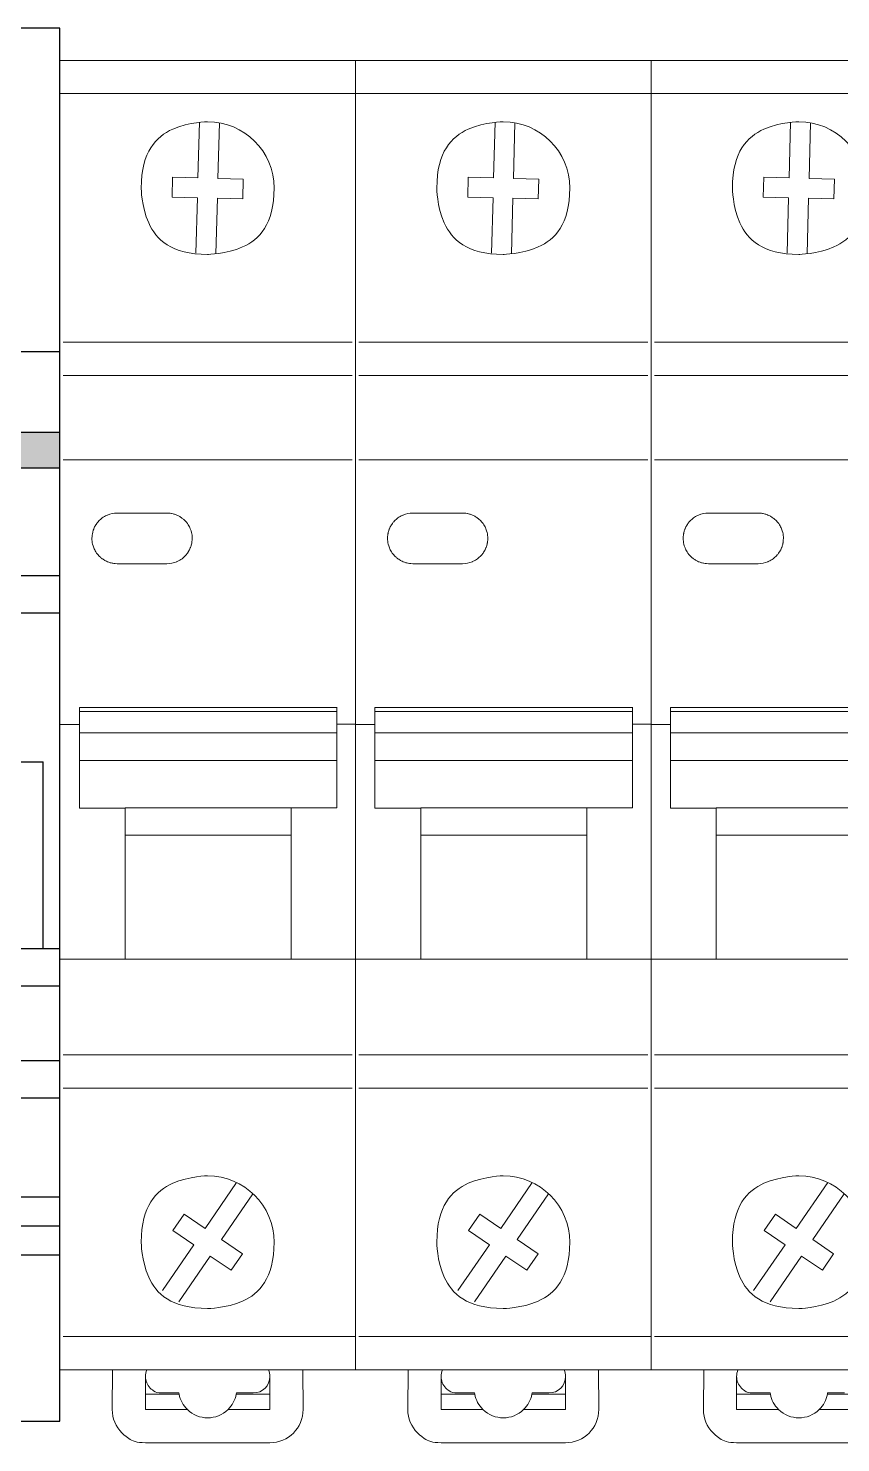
# Model space of a CAD drawing. Header units: inches. Extents: x 871 to 2432, y 654 to 1047.
# Drawn here: x 2334.2 to 2383.2, y 962.1 to 1047.4 of the extents above; entities that cross this region are included whole.
import ezdxf

# ---------------------------------------------------------------- set-up
doc = ezdxf.new("R2010")
doc.units = ezdxf.units.IN
doc.header["$MEASUREMENT"] = 0
doc.layers.add('dist', color=3, linetype='Continuous', lineweight=9)
doc.layers.add('Layer 1', color=7, linetype='Continuous')

# ---------------------------------------------------------------- blocks, each defined once
blk = doc.blocks.new('A$C44192F29')
at = {"lineweight": 25}
blk.add_hatch(color=2, dxfattribs=at).paths.add_polyline_path([(0, 59.635), (0, 57.48), (81, 57.48), (81, 59.635)])
at = {"color": 2, "lineweight": 25}
for p, q in [((0, 59.635), (81, 59.635)), ((0, 57.48), (81, 57.48))]:
    blk.add_line(p, q, dxfattribs=at)
at = {"layer": 'dist', "color": 0, "lineweight": 25}
for p, q in [((54, 64.5), (81, 64.5)), ((74.25, 51), (81, 51)), ((74.25, 48.75), (81, 48.75)), ((55, 39.75), (80, 39.75)), ((0, 28.5), (81, 28.5)), ((0, 26.25), (81, 26.25)), ((0, 21.75), (81, 21.75)), ((0, 19.5), (81, 19.5)), ((81, 13.5), (71.344, 13.5)), ((81, 11.75), (71.344, 11.75)), ((81, 10), (71.344, 10))]:
    blk.add_line(p, q, dxfattribs=at)
for points in [[(54, 19.5), (54, 0), (81, 0), (81, 84), (54, 84), (54, 59.635)], [(80, 28.5), (80, 39.75)]]:
    blk.add_lwpolyline(points, dxfattribs=at)
blk = doc.blocks.new('A$C02ED5359')
at = {"layer": 'Layer 1', "lineweight": 20}
for points in [[(17.815, 83.371), (17.815, 83.371), (0, 83.371), (0, 83.371)], [(0, 83.371), (0, 83.371), (0, 4.398), (0, 4.398)], [(17.815, 81.372), (17.815, 81.372), (0, 81.372), (0, 81.372)], [(8.412, 79.641), (8.412, 79.641), (8.323, 76.289), (8.323, 76.289)], [(9.523, 76.257), (9.523, 76.257), (9.613, 79.608), (9.613, 79.608)], [(6.795, 76.33), (6.795, 76.33), (6.763, 75.13), (6.763, 75.13)], [(6.795, 76.33), (6.795, 76.33), (8.323, 76.289), (8.323, 76.289)], [(9.523, 76.257), (9.523, 76.257), (11.051, 76.215), (11.051, 76.215)], [(11.02, 75.017), (11.02, 75.017), (11.051, 76.215), (11.051, 76.215)], [(6.763, 75.13), (6.763, 75.13), (8.291, 75.09), (8.291, 75.09)], [(8.291, 75.09), (8.291, 75.09), (8.202, 71.737), (8.202, 71.737)], [(9.402, 71.706), (9.402, 71.706), (9.492, 75.058), (9.492, 75.058)], [(9.492, 75.058), (9.492, 75.058), (11.02, 75.017), (11.02, 75.017)], [(0.2, 66.377), (0.2, 66.377), (17.614, 66.377), (17.614, 66.377)], [(0.2, 64.377), (0.2, 64.377), (17.614, 64.377), (17.614, 64.377)], [(0.2, 59.275), (0.2, 59.275), (17.614, 59.275), (17.614, 59.275)], [(6.456, 56.069), (6.456, 56.069), (3.453, 56.069), (3.453, 56.069)], [(3.453, 53.018), (3.453, 53.018), (6.456, 53.018), (6.456, 53.018)], [(1.176, 38.268), (1.176, 38.268), (1.176, 44.343), (1.176, 44.343)], [(52.26, 44.343), (52.26, 44.343), (1.176, 44.343), (1.176, 44.343)], [(52.26, 44.098), (52.26, 44.098), (1.176, 44.098), (1.176, 44.098)], [(0, 43.309), (0, 43.309), (1.176, 43.309), (1.176, 43.309)], [(1.176, 42.816), (1.176, 42.816), (52.26, 42.816), (52.26, 42.816)], [(1.176, 41.137), (1.176, 41.137), (52.26, 41.137), (52.26, 41.137)], [(3.928, 38.268), (3.928, 38.268), (1.176, 38.268), (1.176, 38.268)], [(52.411, 38.291), (52.411, 38.291), (3.928, 38.291), (3.928, 38.291)], [(3.928, 29.156), (3.928, 29.156), (3.928, 38.268), (3.928, 38.268)], [(3.928, 38.268), (3.928, 38.268), (3.928, 38.268), (3.928, 38.268)], [(3.928, 36.653), (3.928, 36.653), (13.937, 36.653), (13.937, 36.653)], [(3.928, 36.653), (3.928, 36.653), (13.937, 36.653), (13.937, 36.653)], [(0, 29.156), (0, 29.156), (17.815, 29.156), (17.815, 29.156)], [(0.2, 23.391), (0.2, 23.391), (17.614, 23.391), (17.614, 23.391)], [(0.2, 21.392), (0.2, 21.392), (17.614, 21.392), (17.614, 21.392)], [(10.647, 15.697), (10.647, 15.697), (8.751, 12.929), (8.751, 12.929)], [(10.647, 15.697), (10.647, 15.697), (10.647, 15.697), (10.647, 15.697)], [(9.742, 12.252), (9.742, 12.252), (11.639, 15.019), (11.639, 15.019)], [(7.49, 13.791), (7.49, 13.791), (6.812, 12.802), (6.812, 12.802)], [(7.49, 13.791), (7.49, 13.791), (7.49, 13.791), (7.49, 13.791)], [(7.49, 13.791), (7.49, 13.791), (8.751, 12.929), (8.751, 12.929)], [(6.812, 12.802), (6.812, 12.802), (8.073, 11.939), (8.073, 11.939)], [(9.742, 12.252), (9.742, 12.252), (11.003, 11.39), (11.003, 11.39)], [(8.073, 11.939), (8.073, 11.939), (6.176, 9.172), (6.176, 9.172)], [(7.167, 8.495), (7.167, 8.495), (9.064, 11.261), (9.064, 11.261)], [(8.073, 11.939), (8.073, 11.939), (8.073, 11.939), (8.073, 11.939)], [(9.064, 11.261), (9.064, 11.261), (9.064, 11.261), (9.064, 11.261)], [(9.064, 11.261), (9.064, 11.261), (10.325, 10.4), (10.325, 10.4)], [(10.325, 10.4), (10.325, 10.4), (11.003, 11.39), (11.003, 11.39)], [(11.003, 11.39), (11.003, 11.39), (11.003, 11.39), (11.003, 11.39)], [(17.815, 6.397), (17.815, 6.397), (0.2, 6.397), (0.2, 6.397)], [(17.815, 4.398), (17.815, 4.398), (0, 4.398), (0, 4.398)], [(3.153, 1.999), (3.153, 1.999), (3.174, 4.398), (3.174, 4.398)], [(3.174, 4.398), (3.174, 4.398), (3.174, 4.398), (3.174, 4.398)], [(5.237, 4.398), (5.183, 4.272), (5.154, 4.136), (5.154, 3.999)], [(5.154, 3.999), (5.154, 3.999), (5.154, 1.999), (5.154, 1.999)], [(5.154, 3.999), (5.154, 3.999), (5.154, 3.999), (5.154, 3.999)], [(5.154, 2.923), (5.154, 2.923), (7.187, 2.923), (7.187, 2.923)], [(7.174, 2.999), (7.174, 2.999), (6.155, 2.999), (6.155, 2.999)], [(7.174, 2.999), (7.174, 2.999), (7.174, 2.999), (7.174, 2.999)], [(7.174, 2.999), (7.174, 2.999), (7.187, 2.923), (7.187, 2.923)], [(7.187, 2.923), (7.253, 2.572), (7.426, 2.249), (7.682, 1.999)], [(7.187, 2.923), (7.187, 2.923), (7.187, 2.923), (7.187, 2.923)], [(10.133, 1.999), (10.389, 2.249), (10.561, 2.572), (10.628, 2.923)], [(10.628, 2.923), (10.628, 2.923), (10.641, 2.999), (10.641, 2.999)], [(10.628, 2.923), (10.628, 2.923), (12.66, 2.923), (12.66, 2.923)], [(11.659, 2.999), (11.659, 2.999), (10.641, 2.999), (10.641, 2.999)], [(5.154, 1.999), (5.154, 1.999), (7.682, 1.999), (7.682, 1.999)], [(7.682, 1.999), (7.682, 1.999), (7.682, 1.999), (7.682, 1.999)], [(7.682, 1.999), (8.363, 1.333), (9.452, 1.333), (10.133, 1.999)], [(10.133, 1.999), (10.133, 1.999), (12.66, 1.999), (12.66, 1.999)], [(12.66, 0), (12.66, 0), (5.154, 0), (5.154, 0)]]:
    blk.add_open_spline(points, degree=3, dxfattribs=at)
for points, knots in [([(12.911, 75.674), (12.911, 77.881), (11.118, 79.671), (8.907, 79.671), (8.907, 79.671), (6.696, 79.671), (4.904, 77.881), (4.904, 75.674), (4.904, 75.674), (4.904, 73.464), (6.696, 71.674), (8.907, 71.674), (8.907, 71.674), (11.118, 71.674), (12.911, 73.464), (12.911, 75.674), (12.911, 75.674), (12.911, 75.674), (12.911, 75.674), (12.911, 75.674)], [0, 0, 0, 0, 0.166667, 0.166667, 0.166667, 0.25, 0.333333, 0.333333, 0.333333, 0.416667, 0.5, 0.5, 0.5, 0.583333, 0.666667, 0.666667, 0.666667, 0.833333, 1, 1, 1, 1]), ([(0, 59.242), (0, 56.703), (0, 54.082), (0, 51.426), (0, 51.426), (0, 48.771), (0, 46.083), (0, 43.414)], [0, 0, 0, 0, 0.333333, 0.333333, 0.333333, 0.666667, 1, 1, 1, 1]), ([(3.453, 56.069), (3.25, 56.069), (3.051, 56.029), (2.865, 55.951), (2.865, 55.951), (2.68, 55.873), (2.514, 55.759), (2.373, 55.617), (2.373, 55.617), (2.303, 55.546), (2.241, 55.469), (2.187, 55.386), (2.187, 55.386), (2.133, 55.304), (2.086, 55.216), (2.049, 55.124), (2.049, 55.124), (2.011, 55.033), (1.983, 54.939), (1.964, 54.842), (1.964, 54.842), (1.945, 54.746), (1.935, 54.645), (1.935, 54.547), (1.935, 54.547), (1.935, 54.351), (1.973, 54.152), (2.047, 53.969), (2.047, 53.969), (2.121, 53.786), (2.233, 53.615), (2.372, 53.474), (2.372, 53.474), (2.442, 53.402), (2.52, 53.337), (2.603, 53.28), (2.603, 53.28), (2.685, 53.224), (2.772, 53.176), (2.865, 53.137), (2.865, 53.137), (2.958, 53.099), (3.055, 53.069), (3.154, 53.048), (3.154, 53.048), (3.252, 53.03), (3.352, 53.018), (3.453, 53.018)], [0, 0, 0, 0, 0.076923, 0.076923, 0.076923, 0.115385, 0.153846, 0.153846, 0.153846, 0.192308, 0.230769, 0.230769, 0.230769, 0.269231, 0.307692, 0.307692, 0.307692, 0.346154, 0.384615, 0.384615, 0.384615, 0.423077, 0.461538, 0.461538, 0.461538, 0.5, 0.538462, 0.538462, 0.538462, 0.576923, 0.615385, 0.615385, 0.615385, 0.653846, 0.692308, 0.692308, 0.692308, 0.730769, 0.769231, 0.769231, 0.769231, 0.807692, 0.846154, 0.846154, 0.846154, 0.923077, 1, 1, 1, 1]), ([(6.456, 53.018), (6.659, 53.018), (6.858, 53.059), (7.043, 53.137), (7.043, 53.137), (7.228, 53.216), (7.396, 53.33), (7.537, 53.474), (7.537, 53.474), (7.607, 53.546), (7.669, 53.623), (7.723, 53.705), (7.723, 53.705), (7.777, 53.788), (7.824, 53.877), (7.862, 53.97), (7.862, 53.97), (7.899, 54.062), (7.927, 54.156), (7.945, 54.253), (7.945, 54.253), (7.964, 54.349), (7.973, 54.45), (7.973, 54.548), (7.973, 54.548), (7.973, 54.745), (7.934, 54.943), (7.859, 55.125), (7.859, 55.125), (7.785, 55.307), (7.673, 55.476), (7.534, 55.617), (7.534, 55.617), (7.465, 55.688), (7.387, 55.753), (7.305, 55.809), (7.305, 55.809), (7.222, 55.865), (7.135, 55.912), (7.042, 55.951), (7.042, 55.951), (6.95, 55.99), (6.853, 56.02), (6.755, 56.04), (6.755, 56.04), (6.657, 56.06), (6.556, 56.069), (6.456, 56.069)], [0, 0, 0, 0, 0.076923, 0.076923, 0.076923, 0.115385, 0.153846, 0.153846, 0.153846, 0.192308, 0.230769, 0.230769, 0.230769, 0.269231, 0.307692, 0.307692, 0.307692, 0.346154, 0.384615, 0.384615, 0.384615, 0.423077, 0.461538, 0.461538, 0.461538, 0.5, 0.538462, 0.538462, 0.538462, 0.576923, 0.615385, 0.615385, 0.615385, 0.653846, 0.692308, 0.692308, 0.692308, 0.730769, 0.769231, 0.769231, 0.769231, 0.807692, 0.846154, 0.846154, 0.846154, 0.923077, 1, 1, 1, 1]), ([(12.911, 12.095), (12.911, 14.304), (11.118, 16.094), (8.907, 16.094), (8.907, 16.094), (6.696, 16.094), (4.904, 14.304), (4.904, 12.095), (4.904, 12.095), (4.904, 9.887), (6.696, 8.097), (8.907, 8.097), (8.907, 8.097), (11.118, 8.097), (12.911, 9.887), (12.911, 12.095), (12.911, 12.095), (12.911, 12.095), (12.911, 12.095), (12.911, 12.095)], [0, 0, 0, 0, 0.166667, 0.166667, 0.166667, 0.25, 0.333333, 0.333333, 0.333333, 0.416667, 0.5, 0.5, 0.5, 0.583333, 0.666667, 0.666667, 0.666667, 0.833333, 1, 1, 1, 1]), ([(5.154, 3.999), (5.154, 3.733), (5.26, 3.479), (5.447, 3.291), (5.447, 3.291), (5.635, 3.104), (5.89, 2.999), (6.155, 2.999)], [0, 0, 0, 0, 0.333333, 0.333333, 0.333333, 0.666667, 1, 1, 1, 1]), ([(3.153, 1.999), (3.153, 1.469), (3.363, 0.96), (3.739, 0.586), (3.739, 0.586), (4.114, 0.21), (4.623, 0), (5.154, 0)], [0, 0, 0, 0, 0.333333, 0.333333, 0.333333, 0.666667, 1, 1, 1, 1])]:
    blk.add_open_spline(points, degree=3, knots=knots, dxfattribs=at)

msp = doc.modelspace()

# ---------------------------------------------------------------- linework, layer by layer
at = {"lineweight": 15}
for points in [[(2353.965, 1045.453), (2353.965, 1045.453), (2336.15, 1045.453), (2336.15, 1045.453)], [(2336.15, 1045.453), (2336.15, 1045.453), (2336.15, 966.48), (2336.15, 966.48)], [(2353.965, 1045.453), (2353.965, 1045.453), (2353.965, 1045.453), (2353.965, 1045.453)], [(2353.965, 1045.453), (2353.965, 1045.453), (2353.965, 1000.373), (2353.965, 1000.373)], [(2371.78, 1045.453), (2371.78, 1045.453), (2353.965, 1045.453), (2353.965, 1045.453)], [(2353.965, 1045.453), (2353.965, 1045.453), (2353.965, 966.48), (2353.965, 966.48)], [(2371.78, 1045.453), (2371.78, 1045.453), (2371.78, 1045.453), (2371.78, 1045.453)], [(2371.78, 1045.453), (2371.78, 1045.453), (2371.78, 1000.373), (2371.78, 1000.373)], [(2353.965, 1043.454), (2353.965, 1043.454), (2336.15, 1043.454), (2336.15, 1043.454)], [(2353.965, 1043.454), (2353.965, 1043.454), (2353.965, 1043.454), (2353.965, 1043.454)], [(2371.78, 1043.454), (2371.78, 1043.454), (2353.965, 1043.454), (2353.965, 1043.454)], [(2371.78, 1043.454), (2371.78, 1043.454), (2371.78, 1043.454), (2371.78, 1043.454)], [(2344.562, 1041.723), (2344.562, 1041.723), (2344.473, 1038.371), (2344.473, 1038.371)], [(2345.674, 1038.338), (2345.674, 1038.338), (2345.763, 1041.69), (2345.763, 1041.69)], [(2362.377, 1041.723), (2362.377, 1041.723), (2362.288, 1038.371), (2362.288, 1038.371)], [(2363.489, 1038.338), (2363.489, 1038.338), (2363.578, 1041.69), (2363.578, 1041.69)], [(2342.946, 1038.412), (2342.946, 1038.412), (2342.913, 1037.212), (2342.913, 1037.212)], [(2342.946, 1038.412), (2342.946, 1038.412), (2344.473, 1038.371), (2344.473, 1038.371)], [(2345.674, 1038.338), (2345.674, 1038.338), (2347.202, 1038.297), (2347.202, 1038.297)], [(2347.17, 1037.099), (2347.17, 1037.099), (2347.202, 1038.297), (2347.202, 1038.297)], [(2360.761, 1038.412), (2360.761, 1038.412), (2360.728, 1037.212), (2360.728, 1037.212)], [(2360.761, 1038.412), (2360.761, 1038.412), (2362.288, 1038.371), (2362.288, 1038.371)], [(2363.489, 1038.338), (2363.489, 1038.338), (2365.017, 1038.297), (2365.017, 1038.297)], [(2364.985, 1037.099), (2364.985, 1037.099), (2365.017, 1038.297), (2365.017, 1038.297)], [(2342.913, 1037.212), (2342.913, 1037.212), (2344.441, 1037.172), (2344.441, 1037.172)], [(2344.441, 1037.172), (2344.441, 1037.172), (2344.352, 1033.819), (2344.352, 1033.819)], [(2345.552, 1033.788), (2345.552, 1033.788), (2345.642, 1037.14), (2345.642, 1037.14)], [(2345.642, 1037.14), (2345.642, 1037.14), (2347.17, 1037.099), (2347.17, 1037.099)], [(2360.728, 1037.212), (2360.728, 1037.212), (2362.256, 1037.172), (2362.256, 1037.172)], [(2362.256, 1037.172), (2362.256, 1037.172), (2362.167, 1033.819), (2362.167, 1033.819)], [(2363.367, 1033.788), (2363.367, 1033.788), (2363.457, 1037.14), (2363.457, 1037.14)], [(2363.457, 1037.14), (2363.457, 1037.14), (2364.985, 1037.099), (2364.985, 1037.099)], [(2336.35, 1028.459), (2336.35, 1028.459), (2353.765, 1028.459), (2353.765, 1028.459)], [(2354.165, 1028.459), (2354.165, 1028.459), (2371.58, 1028.459), (2371.58, 1028.459)], [(2336.35, 1026.459), (2336.35, 1026.459), (2353.765, 1026.459), (2353.765, 1026.459)], [(2354.165, 1026.459), (2354.165, 1026.459), (2371.58, 1026.459), (2371.58, 1026.459)], [(2336.35, 1021.357), (2336.35, 1021.357), (2353.765, 1021.357), (2353.765, 1021.357)], [(2354.165, 1021.357), (2354.165, 1021.357), (2371.58, 1021.357), (2371.58, 1021.357)], [(2342.606, 1018.151), (2342.606, 1018.151), (2339.603, 1018.151), (2339.603, 1018.151)], [(2360.421, 1018.151), (2360.421, 1018.151), (2357.418, 1018.151), (2357.418, 1018.151)], [(2339.603, 1015.1), (2339.603, 1015.1), (2342.606, 1015.1), (2342.606, 1015.1)], [(2357.418, 1015.1), (2357.418, 1015.1), (2360.421, 1015.1), (2360.421, 1015.1)], [(2337.326, 1000.35), (2337.326, 1000.35), (2337.326, 1006.425), (2337.326, 1006.425)], [(2352.84, 1006.425), (2352.84, 1006.425), (2337.326, 1006.425), (2337.326, 1006.425)], [(2352.84, 1006.18), (2352.84, 1006.18), (2337.326, 1006.18), (2337.326, 1006.18)], [(2352.84, 1006.451), (2352.84, 1006.451), (2352.84, 1000.377), (2352.84, 1000.377)], [(2352.84, 1006.451), (2352.84, 1006.451), (2352.84, 1006.451), (2352.84, 1006.451)], [(2352.84, 1006.428), (2352.84, 1006.428), (2352.84, 1006.428), (2352.84, 1006.428)], [(2352.84, 1006.183), (2352.84, 1006.183), (2352.84, 1006.183), (2352.84, 1006.183)], [(2355.141, 1000.35), (2355.141, 1000.35), (2355.141, 1006.425), (2355.141, 1006.425)], [(2370.655, 1006.425), (2370.655, 1006.425), (2355.141, 1006.425), (2355.141, 1006.425)], [(2370.655, 1006.18), (2370.655, 1006.18), (2355.141, 1006.18), (2355.141, 1006.18)], [(2370.655, 1006.451), (2370.655, 1006.451), (2370.655, 1000.377), (2370.655, 1000.377)], [(2370.655, 1006.451), (2370.655, 1006.451), (2370.655, 1006.451), (2370.655, 1006.451)], [(2370.655, 1006.428), (2370.655, 1006.428), (2370.655, 1006.428), (2370.655, 1006.428)], [(2370.655, 1006.183), (2370.655, 1006.183), (2370.655, 1006.183), (2370.655, 1006.183)], [(2336.15, 1005.391), (2336.15, 1005.391), (2337.326, 1005.391), (2337.326, 1005.391)], [(2352.84, 1005.417), (2352.84, 1005.417), (2353.965, 1005.417), (2353.965, 1005.417)], [(2353.965, 1005.417), (2353.965, 1005.417), (2353.965, 1005.417), (2353.965, 1005.417)], [(2353.965, 1005.391), (2353.965, 1005.391), (2355.141, 1005.391), (2355.141, 1005.391)], [(2370.655, 1005.417), (2370.655, 1005.417), (2371.78, 1005.417), (2371.78, 1005.417)], [(2371.78, 1005.417), (2371.78, 1005.417), (2371.78, 1005.417), (2371.78, 1005.417)], [(2337.326, 1004.898), (2337.326, 1004.898), (2352.84, 1004.898), (2352.84, 1004.898)], [(2355.141, 1004.898), (2355.141, 1004.898), (2370.655, 1004.898), (2370.655, 1004.898)], [(2337.326, 1003.219), (2337.326, 1003.219), (2352.84, 1003.219), (2352.84, 1003.219)], [(2355.141, 1003.219), (2355.141, 1003.219), (2370.655, 1003.219), (2370.655, 1003.219)], [(2340.079, 1000.35), (2340.079, 1000.35), (2337.326, 1000.35), (2337.326, 1000.35)], [(2352.84, 1000.373), (2352.84, 1000.373), (2340.079, 1000.373), (2340.079, 1000.373)], [(2340.079, 991.238), (2340.079, 991.238), (2340.079, 1000.35), (2340.079, 1000.35)], [(2340.079, 1000.35), (2340.079, 1000.35), (2340.079, 1000.35), (2340.079, 1000.35)], [(2350.087, 1000.35), (2350.087, 1000.35), (2350.087, 991.238), (2350.087, 991.238)], [(2350.087, 1000.35), (2350.087, 1000.35), (2350.087, 1000.35), (2350.087, 1000.35)], [(2352.84, 1000.377), (2352.84, 1000.377), (2352.84, 1000.377), (2352.84, 1000.377)], [(2353.965, 1000.373), (2353.965, 1000.373), (2353.965, 966.48), (2353.965, 966.48)], [(2357.894, 1000.35), (2357.894, 1000.35), (2355.141, 1000.35), (2355.141, 1000.35)], [(2370.655, 1000.373), (2370.655, 1000.373), (2357.894, 1000.373), (2357.894, 1000.373)], [(2357.894, 991.238), (2357.894, 991.238), (2357.894, 1000.35), (2357.894, 1000.35)], [(2357.894, 1000.35), (2357.894, 1000.35), (2357.894, 1000.35), (2357.894, 1000.35)], [(2367.902, 1000.35), (2367.902, 1000.35), (2367.902, 991.238), (2367.902, 991.238)], [(2367.902, 1000.35), (2367.902, 1000.35), (2367.902, 1000.35), (2367.902, 1000.35)], [(2370.655, 1000.377), (2370.655, 1000.377), (2370.655, 1000.377), (2370.655, 1000.377)], [(2371.78, 1000.373), (2371.78, 1000.373), (2371.78, 966.48), (2371.78, 966.48)], [(2340.079, 998.735), (2340.079, 998.735), (2350.087, 998.735), (2350.087, 998.735)], [(2340.079, 998.735), (2340.079, 998.735), (2350.087, 998.735), (2350.087, 998.735)], [(2350.087, 998.735), (2350.087, 998.735), (2350.087, 998.735), (2350.087, 998.735)], [(2357.894, 998.735), (2357.894, 998.735), (2367.902, 998.735), (2367.902, 998.735)], [(2357.894, 998.735), (2357.894, 998.735), (2367.902, 998.735), (2367.902, 998.735)], [(2367.902, 998.735), (2367.902, 998.735), (2367.902, 998.735), (2367.902, 998.735)], [(2336.15, 991.238), (2336.15, 991.238), (2353.965, 991.238), (2353.965, 991.238)], [(2350.762, 991.238), (2350.762, 991.238), (2353.765, 991.238), (2353.765, 991.238)], [(2353.965, 991.238), (2353.965, 991.238), (2353.965, 991.238), (2353.965, 991.238)], [(2353.965, 991.238), (2353.965, 991.238), (2371.78, 991.238), (2371.78, 991.238)], [(2368.577, 991.238), (2368.577, 991.238), (2371.58, 991.238), (2371.58, 991.238)], [(2371.78, 991.238), (2371.78, 991.238), (2371.78, 991.238), (2371.78, 991.238)], [(2336.35, 985.473), (2336.35, 985.473), (2353.765, 985.473), (2353.765, 985.473)], [(2353.765, 985.473), (2353.765, 985.473), (2353.765, 985.473), (2353.765, 985.473)], [(2354.165, 985.473), (2354.165, 985.473), (2371.58, 985.473), (2371.58, 985.473)], [(2371.58, 985.473), (2371.58, 985.473), (2371.58, 985.473), (2371.58, 985.473)], [(2336.35, 983.474), (2336.35, 983.474), (2353.765, 983.474), (2353.765, 983.474)], [(2353.765, 983.474), (2353.765, 983.474), (2353.765, 983.474), (2353.765, 983.474)], [(2354.165, 983.474), (2354.165, 983.474), (2371.58, 983.474), (2371.58, 983.474)], [(2371.58, 983.474), (2371.58, 983.474), (2371.58, 983.474), (2371.58, 983.474)], [(2346.798, 977.779), (2346.798, 977.779), (2344.901, 975.011), (2344.901, 975.011)], [(2346.798, 977.779), (2346.798, 977.779), (2346.798, 977.779), (2346.798, 977.779)], [(2364.613, 977.779), (2364.613, 977.779), (2362.716, 975.011), (2362.716, 975.011)], [(2364.613, 977.779), (2364.613, 977.779), (2364.613, 977.779), (2364.613, 977.779)], [(2345.892, 974.333), (2345.892, 974.333), (2347.789, 977.101), (2347.789, 977.101)], [(2347.789, 977.101), (2347.789, 977.101), (2347.789, 977.101), (2347.789, 977.101)], [(2363.707, 974.333), (2363.707, 974.333), (2365.604, 977.101), (2365.604, 977.101)], [(2365.604, 977.101), (2365.604, 977.101), (2365.604, 977.101), (2365.604, 977.101)], [(2343.64, 975.873), (2343.64, 975.873), (2342.962, 974.884), (2342.962, 974.884)], [(2343.64, 975.873), (2343.64, 975.873), (2343.64, 975.873), (2343.64, 975.873)], [(2343.64, 975.873), (2343.64, 975.873), (2344.901, 975.011), (2344.901, 975.011)], [(2361.455, 975.873), (2361.455, 975.873), (2360.777, 974.884), (2360.777, 974.884)], [(2361.455, 975.873), (2361.455, 975.873), (2361.455, 975.873), (2361.455, 975.873)], [(2361.455, 975.873), (2361.455, 975.873), (2362.716, 975.011), (2362.716, 975.011)], [(2342.962, 974.884), (2342.962, 974.884), (2344.224, 974.021), (2344.224, 974.021)], [(2345.892, 974.333), (2345.892, 974.333), (2347.154, 973.472), (2347.154, 973.472)], [(2360.777, 974.884), (2360.777, 974.884), (2362.039, 974.021), (2362.039, 974.021)], [(2363.707, 974.333), (2363.707, 974.333), (2364.969, 973.472), (2364.969, 973.472)], [(2344.224, 974.021), (2344.224, 974.021), (2342.326, 971.254), (2342.326, 971.254)], [(2344.224, 974.021), (2344.224, 974.021), (2344.224, 974.021), (2344.224, 974.021)], [(2346.475, 972.482), (2346.475, 972.482), (2347.154, 973.472), (2347.154, 973.472)], [(2347.154, 973.472), (2347.154, 973.472), (2347.154, 973.472), (2347.154, 973.472)], [(2362.039, 974.021), (2362.039, 974.021), (2360.141, 971.254), (2360.141, 971.254)], [(2362.039, 974.021), (2362.039, 974.021), (2362.039, 974.021), (2362.039, 974.021)], [(2364.29, 972.482), (2364.29, 972.482), (2364.969, 973.472), (2364.969, 973.472)], [(2364.969, 973.472), (2364.969, 973.472), (2364.969, 973.472), (2364.969, 973.472)], [(2343.317, 970.577), (2343.317, 970.577), (2345.214, 973.343), (2345.214, 973.343)], [(2345.214, 973.343), (2345.214, 973.343), (2345.214, 973.343), (2345.214, 973.343)], [(2345.214, 973.343), (2345.214, 973.343), (2346.475, 972.482), (2346.475, 972.482)], [(2361.132, 970.577), (2361.132, 970.577), (2363.029, 973.343), (2363.029, 973.343)], [(2363.029, 973.343), (2363.029, 973.343), (2363.029, 973.343), (2363.029, 973.343)], [(2363.029, 973.343), (2363.029, 973.343), (2364.29, 972.482), (2364.29, 972.482)], [(2353.965, 968.479), (2353.965, 968.479), (2336.35, 968.479), (2336.35, 968.479)], [(2371.78, 968.479), (2371.78, 968.479), (2354.165, 968.479), (2354.165, 968.479)], [(2353.965, 966.48), (2353.965, 966.48), (2336.15, 966.48), (2336.15, 966.48)], [(2339.303, 964.081), (2339.303, 964.081), (2339.324, 966.48), (2339.324, 966.48)], [(2339.324, 966.48), (2339.324, 966.48), (2339.324, 966.48), (2339.324, 966.48)], [(2341.387, 966.48), (2341.333, 966.354), (2341.305, 966.218), (2341.305, 966.081)], [(2341.305, 966.081), (2341.305, 966.081), (2341.305, 964.081), (2341.305, 964.081)], [(2341.305, 966.081), (2341.305, 966.081), (2341.305, 966.081), (2341.305, 966.081)], [(2347.809, 965.081), (2348.363, 965.081), (2348.811, 965.528), (2348.811, 966.081)], [(2348.811, 966.081), (2348.811, 966.218), (2348.782, 966.354), (2348.727, 966.48)], [(2348.811, 964.081), (2348.811, 964.081), (2348.811, 966.081), (2348.811, 966.081)], [(2348.811, 966.081), (2348.811, 966.081), (2348.811, 966.081), (2348.811, 966.081)], [(2350.791, 966.48), (2350.791, 966.48), (2350.812, 964.081), (2350.812, 964.081)], [(2371.78, 966.48), (2371.78, 966.48), (2353.965, 966.48), (2353.965, 966.48)], [(2357.118, 964.081), (2357.118, 964.081), (2357.139, 966.48), (2357.139, 966.48)], [(2357.139, 966.48), (2357.139, 966.48), (2357.139, 966.48), (2357.139, 966.48)], [(2359.202, 966.48), (2359.148, 966.354), (2359.12, 966.218), (2359.12, 966.081)], [(2359.12, 966.081), (2359.12, 966.081), (2359.12, 964.081), (2359.12, 964.081)], [(2359.12, 966.081), (2359.12, 966.081), (2359.12, 966.081), (2359.12, 966.081)], [(2365.624, 965.081), (2366.178, 965.081), (2366.626, 965.528), (2366.626, 966.081)], [(2366.626, 966.081), (2366.626, 966.218), (2366.597, 966.354), (2366.542, 966.48)], [(2366.626, 964.081), (2366.626, 964.081), (2366.626, 966.081), (2366.626, 966.081)], [(2366.626, 966.081), (2366.626, 966.081), (2366.626, 966.081), (2366.626, 966.081)], [(2368.606, 966.48), (2368.606, 966.48), (2368.627, 964.081), (2368.627, 964.081)], [(2341.305, 965.005), (2341.305, 965.005), (2343.337, 965.005), (2343.337, 965.005)], [(2343.324, 965.081), (2343.324, 965.081), (2342.305, 965.081), (2342.305, 965.081)], [(2343.324, 965.081), (2343.324, 965.081), (2343.324, 965.081), (2343.324, 965.081)], [(2343.324, 965.081), (2343.324, 965.081), (2343.337, 965.005), (2343.337, 965.005)], [(2343.337, 965.005), (2343.404, 964.654), (2343.576, 964.331), (2343.832, 964.081)], [(2343.337, 965.005), (2343.337, 965.005), (2343.337, 965.005), (2343.337, 965.005)], [(2346.283, 964.081), (2346.539, 964.331), (2346.712, 964.654), (2346.778, 965.005)], [(2346.778, 965.005), (2346.778, 965.005), (2346.791, 965.081), (2346.791, 965.081)], [(2346.778, 965.005), (2346.778, 965.005), (2348.811, 965.005), (2348.811, 965.005)], [(2347.809, 965.081), (2347.809, 965.081), (2346.791, 965.081), (2346.791, 965.081)], [(2347.809, 965.081), (2347.809, 965.081), (2347.809, 965.081), (2347.809, 965.081)], [(2348.811, 965.005), (2348.811, 965.005), (2348.811, 965.005), (2348.811, 965.005)], [(2359.12, 965.005), (2359.12, 965.005), (2361.152, 965.005), (2361.152, 965.005)], [(2361.139, 965.081), (2361.139, 965.081), (2360.12, 965.081), (2360.12, 965.081)], [(2361.139, 965.081), (2361.139, 965.081), (2361.139, 965.081), (2361.139, 965.081)], [(2361.139, 965.081), (2361.139, 965.081), (2361.152, 965.005), (2361.152, 965.005)], [(2361.152, 965.005), (2361.219, 964.654), (2361.391, 964.331), (2361.647, 964.081)], [(2361.152, 965.005), (2361.152, 965.005), (2361.152, 965.005), (2361.152, 965.005)], [(2364.098, 964.081), (2364.354, 964.331), (2364.527, 964.654), (2364.593, 965.005)], [(2364.593, 965.005), (2364.593, 965.005), (2364.606, 965.081), (2364.606, 965.081)], [(2364.593, 965.005), (2364.593, 965.005), (2366.626, 965.005), (2366.626, 965.005)], [(2365.624, 965.081), (2365.624, 965.081), (2364.606, 965.081), (2364.606, 965.081)], [(2365.624, 965.081), (2365.624, 965.081), (2365.624, 965.081), (2365.624, 965.081)], [(2366.626, 965.005), (2366.626, 965.005), (2366.626, 965.005), (2366.626, 965.005)], [(2341.305, 964.081), (2341.305, 964.081), (2343.832, 964.081), (2343.832, 964.081)], [(2343.832, 964.081), (2343.832, 964.081), (2343.832, 964.081), (2343.832, 964.081)], [(2343.832, 964.081), (2344.513, 963.415), (2345.602, 963.415), (2346.283, 964.081)], [(2346.283, 964.081), (2346.283, 964.081), (2348.811, 964.081), (2348.811, 964.081)], [(2348.811, 962.082), (2349.916, 962.082), (2350.812, 962.977), (2350.812, 964.081)], [(2348.811, 964.081), (2348.811, 964.081), (2348.811, 964.081), (2348.811, 964.081)], [(2359.12, 964.081), (2359.12, 964.081), (2361.647, 964.081), (2361.647, 964.081)], [(2361.647, 964.081), (2361.647, 964.081), (2361.647, 964.081), (2361.647, 964.081)], [(2361.647, 964.081), (2362.328, 963.415), (2363.417, 963.415), (2364.098, 964.081)], [(2364.098, 964.081), (2364.098, 964.081), (2366.626, 964.081), (2366.626, 964.081)], [(2366.626, 962.082), (2367.731, 962.082), (2368.627, 962.977), (2368.627, 964.081)], [(2366.626, 964.081), (2366.626, 964.081), (2366.626, 964.081), (2366.626, 964.081)], [(2348.811, 962.082), (2348.811, 962.082), (2341.305, 962.082), (2341.305, 962.082)], [(2348.811, 962.082), (2348.811, 962.082), (2348.811, 962.082), (2348.811, 962.082)], [(2366.626, 962.082), (2366.626, 962.082), (2359.12, 962.082), (2359.12, 962.082)], [(2366.626, 962.082), (2366.626, 962.082), (2366.626, 962.082), (2366.626, 962.082)]]:
    msp.add_open_spline(points, degree=3, dxfattribs=at)
for points, knots in [([(2349.061, 1037.756), (2349.061, 1039.963), (2347.268, 1041.753), (2345.057, 1041.753), (2345.057, 1041.753), (2342.846, 1041.753), (2341.054, 1039.963), (2341.054, 1037.756), (2341.054, 1037.756), (2341.054, 1035.546), (2342.846, 1033.756), (2345.057, 1033.756), (2345.057, 1033.756), (2347.268, 1033.756), (2349.061, 1035.546), (2349.061, 1037.756), (2349.061, 1037.756), (2349.061, 1037.756), (2349.061, 1037.756), (2349.061, 1037.756)], [0, 0, 0, 0, 0.166667, 0.166667, 0.166667, 0.25, 0.333333, 0.333333, 0.333333, 0.416667, 0.5, 0.5, 0.5, 0.583333, 0.666667, 0.666667, 0.666667, 0.833333, 1, 1, 1, 1]), ([(2366.876, 1037.756), (2366.876, 1039.963), (2365.083, 1041.753), (2362.872, 1041.753), (2362.872, 1041.753), (2360.661, 1041.753), (2358.869, 1039.963), (2358.869, 1037.756), (2358.869, 1037.756), (2358.869, 1035.546), (2360.661, 1033.756), (2362.872, 1033.756), (2362.872, 1033.756), (2365.083, 1033.756), (2366.876, 1035.546), (2366.876, 1037.756), (2366.876, 1037.756), (2366.876, 1037.756), (2366.876, 1037.756), (2366.876, 1037.756)], [0, 0, 0, 0, 0.166667, 0.166667, 0.166667, 0.25, 0.333333, 0.333333, 0.333333, 0.416667, 0.5, 0.5, 0.5, 0.583333, 0.666667, 0.666667, 0.666667, 0.833333, 1, 1, 1, 1]), ([(2336.15, 1021.324), (2336.15, 1018.785), (2336.15, 1016.164), (2336.15, 1013.508), (2336.15, 1013.508), (2336.15, 1010.853), (2336.15, 1008.165), (2336.15, 1005.496)], [0, 0, 0, 0, 0.333333, 0.333333, 0.333333, 0.666667, 1, 1, 1, 1]), ([(2353.965, 1021.324), (2353.965, 1018.785), (2353.965, 1016.164), (2353.965, 1013.508), (2353.965, 1013.508), (2353.965, 1010.853), (2353.965, 1008.165), (2353.965, 1005.496)], [0, 0, 0, 0, 0.333333, 0.333333, 0.333333, 0.666667, 1, 1, 1, 1]), ([(2339.603, 1018.151), (2339.401, 1018.151), (2339.201, 1018.111), (2339.016, 1018.033), (2339.016, 1018.033), (2338.83, 1017.955), (2338.664, 1017.841), (2338.524, 1017.698), (2338.524, 1017.698), (2338.453, 1017.627), (2338.391, 1017.55), (2338.337, 1017.468), (2338.337, 1017.468), (2338.283, 1017.386), (2338.236, 1017.298), (2338.199, 1017.206), (2338.199, 1017.206), (2338.161, 1017.115), (2338.133, 1017.021), (2338.114, 1016.924), (2338.114, 1016.924), (2338.095, 1016.828), (2338.085, 1016.727), (2338.085, 1016.629), (2338.085, 1016.629), (2338.085, 1016.432), (2338.123, 1016.234), (2338.197, 1016.051), (2338.197, 1016.051), (2338.271, 1015.868), (2338.383, 1015.697), (2338.522, 1015.555), (2338.522, 1015.555), (2338.592, 1015.484), (2338.67, 1015.419), (2338.753, 1015.362), (2338.753, 1015.362), (2338.835, 1015.306), (2338.923, 1015.258), (2339.016, 1015.219), (2339.016, 1015.219), (2339.108, 1015.181), (2339.206, 1015.151), (2339.304, 1015.13), (2339.304, 1015.13), (2339.402, 1015.112), (2339.502, 1015.1), (2339.603, 1015.1)], [0, 0, 0, 0, 0.076923, 0.076923, 0.076923, 0.115385, 0.153846, 0.153846, 0.153846, 0.192308, 0.230769, 0.230769, 0.230769, 0.269231, 0.307692, 0.307692, 0.307692, 0.346154, 0.384615, 0.384615, 0.384615, 0.423077, 0.461538, 0.461538, 0.461538, 0.5, 0.538462, 0.538462, 0.538462, 0.576923, 0.615385, 0.615385, 0.615385, 0.653846, 0.692308, 0.692308, 0.692308, 0.730769, 0.769231, 0.769231, 0.769231, 0.807692, 0.846154, 0.846154, 0.846154, 0.923077, 1, 1, 1, 1]), ([(2342.606, 1015.1), (2342.809, 1015.1), (2343.008, 1015.141), (2343.193, 1015.219), (2343.193, 1015.219), (2343.379, 1015.298), (2343.546, 1015.412), (2343.687, 1015.555), (2343.687, 1015.555), (2343.757, 1015.628), (2343.819, 1015.705), (2343.873, 1015.787), (2343.873, 1015.787), (2343.928, 1015.87), (2343.974, 1015.959), (2344.012, 1016.052), (2344.012, 1016.052), (2344.049, 1016.144), (2344.077, 1016.238), (2344.096, 1016.335), (2344.096, 1016.335), (2344.115, 1016.431), (2344.123, 1016.532), (2344.123, 1016.63), (2344.123, 1016.63), (2344.123, 1016.827), (2344.084, 1017.025), (2344.009, 1017.206), (2344.009, 1017.206), (2343.935, 1017.389), (2343.823, 1017.558), (2343.685, 1017.699), (2343.685, 1017.699), (2343.615, 1017.77), (2343.537, 1017.835), (2343.455, 1017.891), (2343.455, 1017.891), (2343.372, 1017.947), (2343.285, 1017.994), (2343.193, 1018.033), (2343.193, 1018.033), (2343.1, 1018.072), (2343.003, 1018.102), (2342.905, 1018.122), (2342.905, 1018.122), (2342.807, 1018.142), (2342.706, 1018.151), (2342.606, 1018.151)], [0, 0, 0, 0, 0.076923, 0.076923, 0.076923, 0.115385, 0.153846, 0.153846, 0.153846, 0.192308, 0.230769, 0.230769, 0.230769, 0.269231, 0.307692, 0.307692, 0.307692, 0.346154, 0.384615, 0.384615, 0.384615, 0.423077, 0.461538, 0.461538, 0.461538, 0.5, 0.538462, 0.538462, 0.538462, 0.576923, 0.615385, 0.615385, 0.615385, 0.653846, 0.692308, 0.692308, 0.692308, 0.730769, 0.769231, 0.769231, 0.769231, 0.807692, 0.846154, 0.846154, 0.846154, 0.923077, 1, 1, 1, 1]), ([(2357.418, 1018.151), (2357.216, 1018.151), (2357.016, 1018.111), (2356.831, 1018.033), (2356.831, 1018.033), (2356.645, 1017.955), (2356.479, 1017.841), (2356.339, 1017.698), (2356.339, 1017.698), (2356.268, 1017.627), (2356.206, 1017.55), (2356.152, 1017.468), (2356.152, 1017.468), (2356.098, 1017.386), (2356.051, 1017.298), (2356.014, 1017.206), (2356.014, 1017.206), (2355.976, 1017.115), (2355.948, 1017.021), (2355.929, 1016.924), (2355.929, 1016.924), (2355.91, 1016.828), (2355.9, 1016.727), (2355.9, 1016.629), (2355.9, 1016.629), (2355.9, 1016.432), (2355.938, 1016.234), (2356.012, 1016.051), (2356.012, 1016.051), (2356.086, 1015.868), (2356.198, 1015.697), (2356.337, 1015.555), (2356.337, 1015.555), (2356.407, 1015.484), (2356.485, 1015.419), (2356.568, 1015.362), (2356.568, 1015.362), (2356.65, 1015.306), (2356.738, 1015.258), (2356.831, 1015.219), (2356.831, 1015.219), (2356.923, 1015.181), (2357.021, 1015.151), (2357.119, 1015.13), (2357.119, 1015.13), (2357.217, 1015.112), (2357.317, 1015.1), (2357.418, 1015.1)], [0, 0, 0, 0, 0.076923, 0.076923, 0.076923, 0.115385, 0.153846, 0.153846, 0.153846, 0.192308, 0.230769, 0.230769, 0.230769, 0.269231, 0.307692, 0.307692, 0.307692, 0.346154, 0.384615, 0.384615, 0.384615, 0.423077, 0.461538, 0.461538, 0.461538, 0.5, 0.538462, 0.538462, 0.538462, 0.576923, 0.615385, 0.615385, 0.615385, 0.653846, 0.692308, 0.692308, 0.692308, 0.730769, 0.769231, 0.769231, 0.769231, 0.807692, 0.846154, 0.846154, 0.846154, 0.923077, 1, 1, 1, 1]), ([(2360.421, 1015.1), (2360.624, 1015.1), (2360.823, 1015.141), (2361.008, 1015.219), (2361.008, 1015.219), (2361.194, 1015.298), (2361.361, 1015.412), (2361.502, 1015.555), (2361.502, 1015.555), (2361.572, 1015.628), (2361.634, 1015.705), (2361.688, 1015.787), (2361.688, 1015.787), (2361.743, 1015.87), (2361.789, 1015.959), (2361.827, 1016.052), (2361.827, 1016.052), (2361.864, 1016.144), (2361.892, 1016.238), (2361.911, 1016.335), (2361.911, 1016.335), (2361.93, 1016.431), (2361.938, 1016.532), (2361.938, 1016.63), (2361.938, 1016.63), (2361.938, 1016.827), (2361.899, 1017.025), (2361.824, 1017.206), (2361.824, 1017.206), (2361.75, 1017.389), (2361.638, 1017.558), (2361.5, 1017.699), (2361.5, 1017.699), (2361.43, 1017.77), (2361.352, 1017.835), (2361.27, 1017.891), (2361.27, 1017.891), (2361.187, 1017.947), (2361.1, 1017.994), (2361.008, 1018.033), (2361.008, 1018.033), (2360.915, 1018.072), (2360.818, 1018.102), (2360.72, 1018.122), (2360.72, 1018.122), (2360.622, 1018.142), (2360.521, 1018.151), (2360.421, 1018.151)], [0, 0, 0, 0, 0.076923, 0.076923, 0.076923, 0.115385, 0.153846, 0.153846, 0.153846, 0.192308, 0.230769, 0.230769, 0.230769, 0.269231, 0.307692, 0.307692, 0.307692, 0.346154, 0.384615, 0.384615, 0.384615, 0.423077, 0.461538, 0.461538, 0.461538, 0.5, 0.538462, 0.538462, 0.538462, 0.576923, 0.615385, 0.615385, 0.615385, 0.653846, 0.692308, 0.692308, 0.692308, 0.730769, 0.769231, 0.769231, 0.769231, 0.807692, 0.846154, 0.846154, 0.846154, 0.923077, 1, 1, 1, 1]), ([(2349.061, 974.177), (2349.061, 976.386), (2347.268, 978.176), (2345.057, 978.176), (2345.057, 978.176), (2342.846, 978.176), (2341.054, 976.386), (2341.054, 974.177), (2341.054, 974.177), (2341.054, 971.969), (2342.846, 970.178), (2345.057, 970.178), (2345.057, 970.178), (2347.268, 970.178), (2349.061, 971.969), (2349.061, 974.177), (2349.061, 974.177), (2349.061, 974.177), (2349.061, 974.177), (2349.061, 974.177)], [0, 0, 0, 0, 0.166667, 0.166667, 0.166667, 0.25, 0.333333, 0.333333, 0.333333, 0.416667, 0.5, 0.5, 0.5, 0.583333, 0.666667, 0.666667, 0.666667, 0.833333, 1, 1, 1, 1]), ([(2366.876, 974.177), (2366.876, 976.386), (2365.083, 978.176), (2362.872, 978.176), (2362.872, 978.176), (2360.661, 978.176), (2358.869, 976.386), (2358.869, 974.177), (2358.869, 974.177), (2358.869, 971.969), (2360.661, 970.178), (2362.872, 970.178), (2362.872, 970.178), (2365.083, 970.178), (2366.876, 971.969), (2366.876, 974.177), (2366.876, 974.177), (2366.876, 974.177), (2366.876, 974.177), (2366.876, 974.177)], [0, 0, 0, 0, 0.166667, 0.166667, 0.166667, 0.25, 0.333333, 0.333333, 0.333333, 0.416667, 0.5, 0.5, 0.5, 0.583333, 0.666667, 0.666667, 0.666667, 0.833333, 1, 1, 1, 1]), ([(2341.305, 966.081), (2341.305, 965.815), (2341.41, 965.561), (2341.597, 965.373), (2341.597, 965.373), (2341.785, 965.186), (2342.04, 965.081), (2342.305, 965.081)], [0, 0, 0, 0, 0.333333, 0.333333, 0.333333, 0.666667, 1, 1, 1, 1]), ([(2359.12, 966.081), (2359.12, 965.815), (2359.225, 965.561), (2359.412, 965.373), (2359.412, 965.373), (2359.6, 965.186), (2359.855, 965.081), (2360.12, 965.081)], [0, 0, 0, 0, 0.333333, 0.333333, 0.333333, 0.666667, 1, 1, 1, 1]), ([(2339.303, 964.081), (2339.303, 963.551), (2339.513, 963.042), (2339.889, 962.668), (2339.889, 962.668), (2340.264, 962.292), (2340.773, 962.082), (2341.305, 962.082)], [0, 0, 0, 0, 0.333333, 0.333333, 0.333333, 0.666667, 1, 1, 1, 1]), ([(2357.118, 964.081), (2357.118, 963.551), (2357.328, 963.042), (2357.704, 962.668), (2357.704, 962.668), (2358.079, 962.292), (2358.588, 962.082), (2359.12, 962.082)], [0, 0, 0, 0, 0.333333, 0.333333, 0.333333, 0.666667, 1, 1, 1, 1])]:
    msp.add_open_spline(points, degree=3, knots=knots, dxfattribs=at)

# ---------------------------------------------------------------- block references
for name, p in [('A$C44192F29', (2255.15, 963.391)), ('A$C02ED5359', (2371.78, 962.082))]:
    msp.add_blockref(name, p, dxfattribs=at)

doc.saveas('drawing.dxf')
